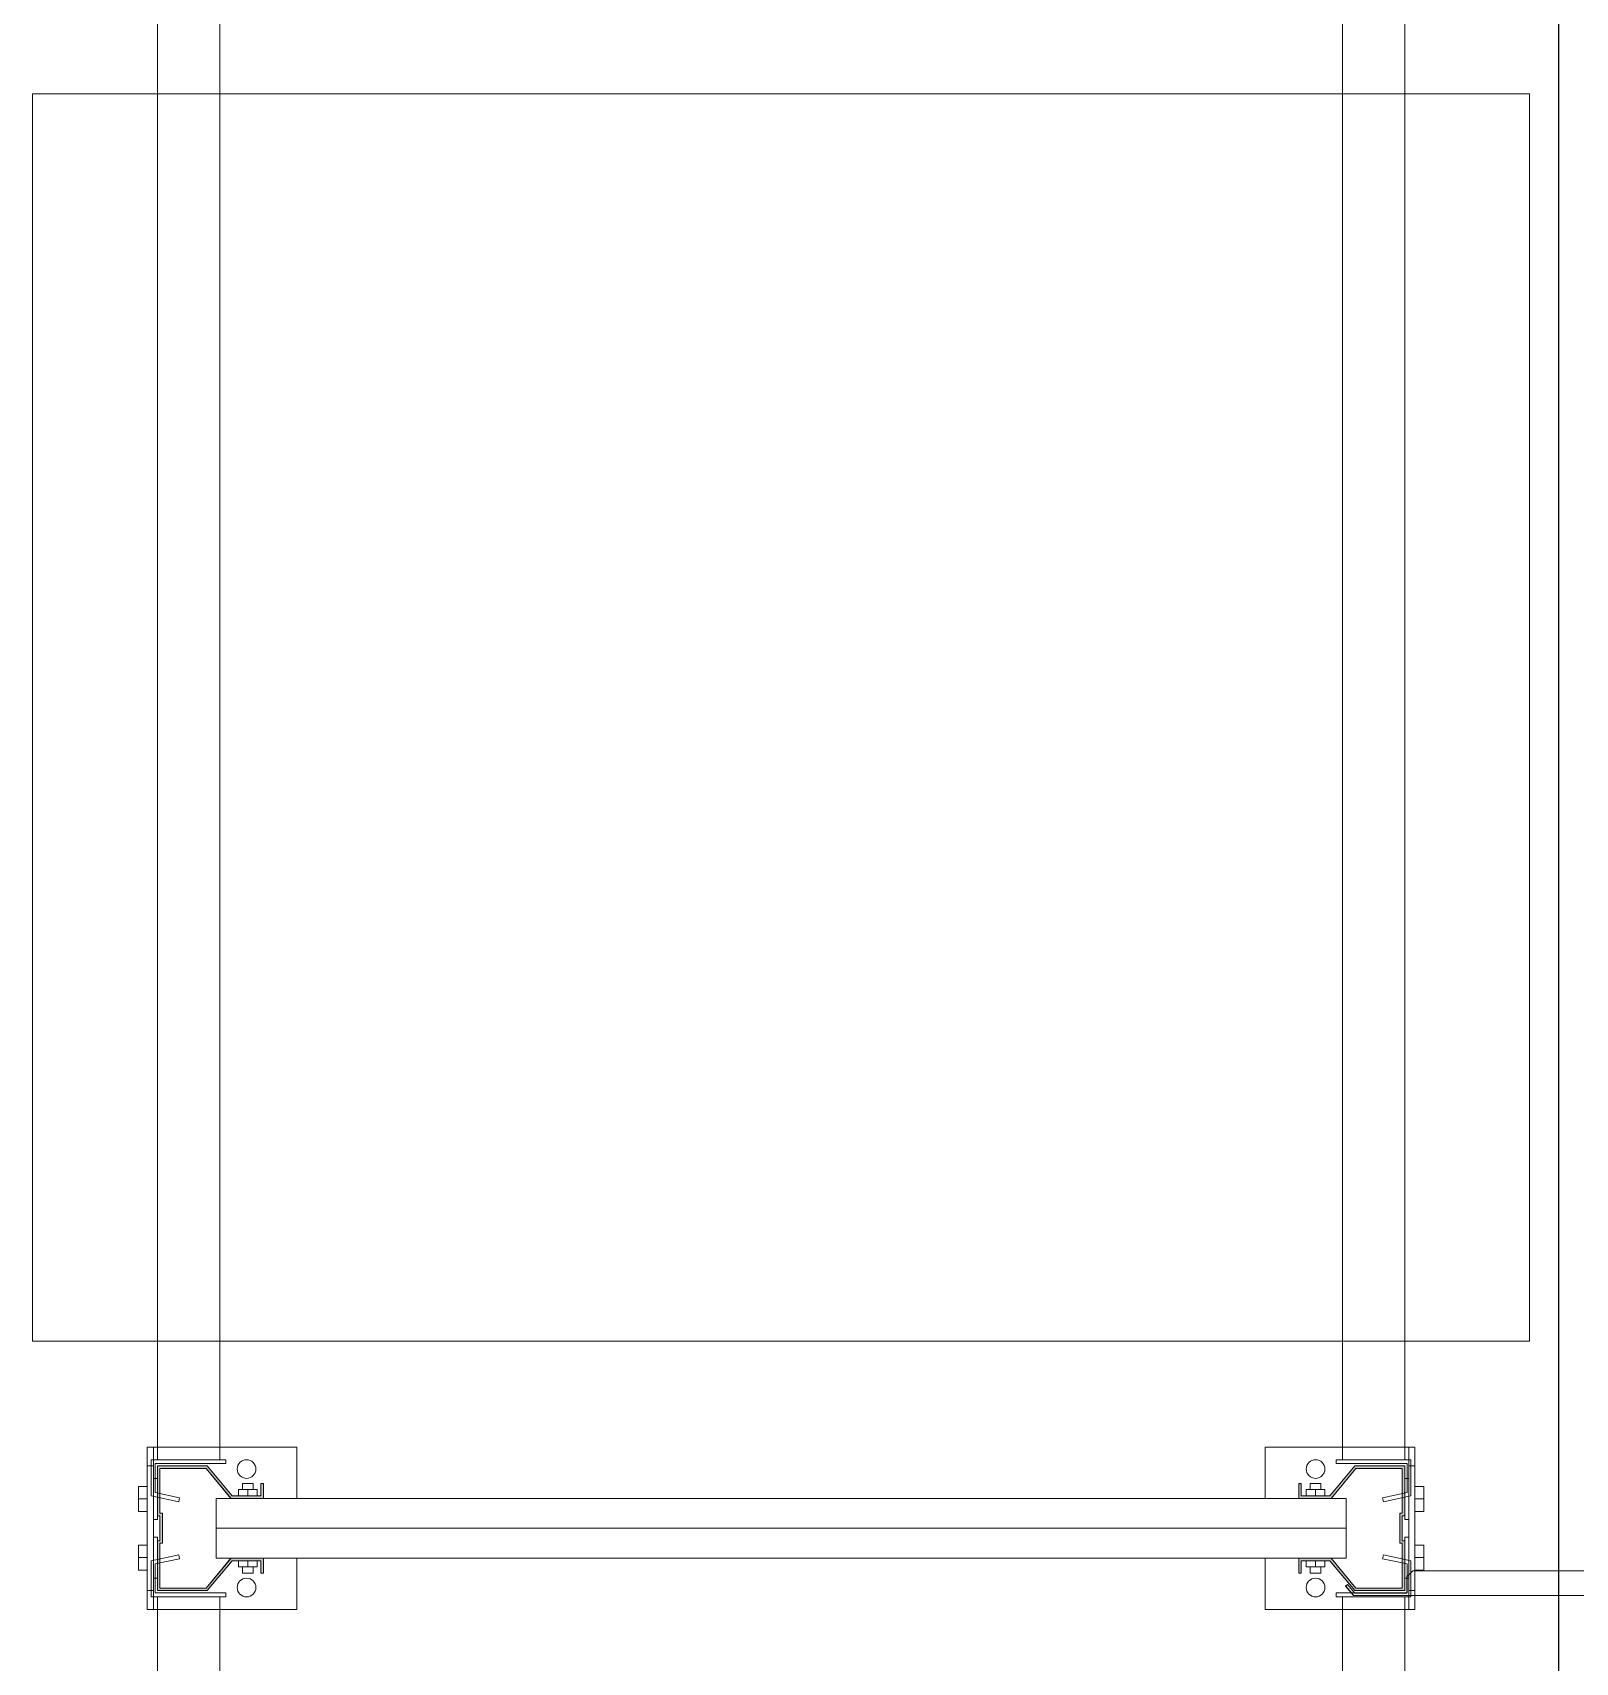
# Model space of a CAD drawing. Header units: metres. Extents: x 0 to 8715937, y -236336 to 216.
# Drawn here: x 157.424 to 158.661, y 65.587 to 66.893 of the extents above; entities that cross this region are included whole.
import ezdxf

# ---------------------------------------------------------------- set-up
doc = ezdxf.new("R2010")
doc.units = ezdxf.units.M
doc.header["$MEASUREMENT"] = 0
doc.linetypes.add('ACAD_ISO10W100', pattern=[18, 12, -3, 0, -3])
for name, color, linetype in [('0-BLOCK-EQUIPAMIENTO', 7, 'Continuous'), ('0-BLOCK-ESTRUCTURA', 7, 'Continuous'), ('AAA BAST', 5, 'Continuous'), ('AAA CONECT', 3, 'Continuous'), ('AAA LARG', 1, 'Continuous'), ('AAA PALLETS', 7, 'Continuous'), ('EJES', 251, 'ACAD_ISO10W100')]:
    doc.layers.add(name, color=color, linetype=linetype)

# ---------------------------------------------------------------- blocks, each defined once
blk = doc.blocks.new('DPM-ESTRUCTURA')
at = {"layer": 'EJES', "ltscale": 0.4}
blk.add_line((70.9278, 41.5801), (70.9278, 112.3301), dxfattribs=at)
blk = doc.blocks.new('1A MODULO D FTE')
at = {"layer": 'AAA BAST', "lineweight": 5}
for points in [[(-2.34, -0.835), (-2.34, -0.833), (-2.35, -0.833), (-2.35, -0.81), (-2.326, -0.79), (-2.326, -0.75), (-2.366, -0.75), (-2.366, -0.752), (-2.386, -0.752), (-2.386, -0.75), (-2.426, -0.75), (-2.426, -0.79), (-2.402, -0.81), (-2.402, -0.833), (-2.412, -0.833), (-2.412, -0.835), (-2.4, -0.835), (-2.4, -0.8091), (-2.424, -0.7891), (-2.424, -0.752), (-2.388, -0.752), (-2.388, -0.754), (-2.364, -0.754), (-2.364, -0.752), (-2.328, -0.752), (-2.328, -0.7891), (-2.352, -0.8091), (-2.352, -0.835)], [(-0.012, -0.835), (-0.012, -0.833), (-0.002, -0.833), (-0.002, -0.81), (-0.026, -0.79), (-0.026, -0.75), (0.014, -0.75), (0.014, -0.752), (0.034, -0.752), (0.034, -0.75), (0.074, -0.75), (0.074, -0.79), (0.05, -0.81), (0.05, -0.833), (0.06, -0.833), (0.06, -0.835), (0.048, -0.835), (0.048, -0.8091), (0.072, -0.7891), (0.072, -0.752), (0.036, -0.752), (0.036, -0.754), (0.012, -0.754), (0.012, -0.752), (-0.024, -0.752), (-0.024, -0.7891), (0, -0.8091), (0, -0.835)], [(-2.34, -1.665), (-2.34, -1.667), (-2.35, -1.667), (-2.35, -1.69), (-2.326, -1.71), (-2.326, -1.75), (-2.366, -1.75), (-2.366, -1.748), (-2.386, -1.748), (-2.386, -1.75), (-2.426, -1.75), (-2.426, -1.71), (-2.402, -1.69), (-2.402, -1.667), (-2.412, -1.667), (-2.412, -1.665), (-2.4, -1.665), (-2.4, -1.6909), (-2.424, -1.7109), (-2.424, -1.748), (-2.388, -1.748), (-2.388, -1.746), (-2.364, -1.746), (-2.364, -1.748), (-2.328, -1.748), (-2.328, -1.7109), (-2.352, -1.6909), (-2.352, -1.665)], [(-0.012, -1.665), (-0.012, -1.667), (-0.002, -1.667), (-0.002, -1.69), (-0.026, -1.71), (-0.026, -1.75), (0.014, -1.75), (0.014, -1.748), (0.034, -1.748), (0.034, -1.75), (0.074, -1.75), (0.074, -1.71), (0.05, -1.69), (0.05, -1.667), (0.06, -1.667), (0.06, -1.665), (0.048, -1.665), (0.048, -1.6909), (0.072, -1.7109), (0.072, -1.748), (0.036, -1.748), (0.036, -1.746), (0.012, -1.746), (0.012, -1.748), (-0.024, -1.748), (-0.024, -1.7109), (0, -1.6909), (0, -1.665)]]:
    blk.add_hatch(color=251, dxfattribs=at).paths.add_polyline_path(points)
at = {"layer": 'AAA BAST', "color": 251, "lineweight": 5}
for p, q in [((-2.426, -0.7418), (-2.441, -0.7418)), ((-2.441, -0.7418), (-2.441, -0.8618)), ((-2.326, -0.7418), (-2.426, -0.7418)), ((-2.426, -0.7418), (-2.426, -0.7468)), ((-2.3895, -0.7348), (-2.4095, -0.7348)), ((-2.4095, -0.7418), (-2.4095, -0.7348)), ((-2.3995, -0.7418), (-2.3995, -0.7348)), ((-2.3895, -0.7418), (-2.3895, -0.7348)), ((-2.3625, -0.7348), (-2.3425, -0.7348)), ((-2.3625, -0.7418), (-2.3625, -0.7348)), ((-2.3525, -0.7418), (-2.3525, -0.7348)), ((-2.3425, -0.7418), (-2.3425, -0.7348)), ((-2.326, -0.7468), (-2.326, -0.7418)), ((-2.311, -0.7418), (-2.326, -0.7418)), ((-2.311, -0.8618), (-2.311, -0.7418)), ((-0.041, -0.8618), (-0.041, -0.7418)), ((-0.041, -0.7418), (-0.026, -0.7418)), ((-0.026, -0.7468), (-0.026, -0.7418)), ((-0.026, -0.7418), (0.074, -0.7418)), ((0.0105, -0.7348), (-0.0095, -0.7348)), ((-0.0095, -0.7418), (-0.0095, -0.7348)), ((0.0005, -0.7418), (0.0005, -0.7348)), ((0.0105, -0.7418), (0.0105, -0.7348)), ((0.0375, -0.7348), (0.0575, -0.7348)), ((0.0375, -0.7418), (0.0375, -0.7348)), ((0.0475, -0.7418), (0.0475, -0.7348)), ((0.0575, -0.7418), (0.0575, -0.7348)), ((0.074, -0.7418), (0.074, -0.7468)), ((0.074, -0.7418), (0.089, -0.7418)), ((0.089, -0.7418), (0.089, -0.8618)), ((-2.426, -0.7468), (-2.441, -0.7468)), ((-2.426, -0.7468), (-2.326, -0.7468)), ((-2.386, -0.75), (-2.426, -0.75)), ((-2.426, -0.75), (-2.426, -0.79)), ((-2.424, -0.752), (-2.424, -0.7891)), ((-2.388, -0.752), (-2.424, -0.752)), ((-2.416, -0.75), (-2.416, -0.7468)), ((-2.416, -0.7468), (-2.383, -0.7468)), ((-2.388, -0.752), (-2.388, -0.754)), ((-2.364, -0.754), (-2.388, -0.754)), ((-2.386, -0.75), (-2.386, -0.752)), ((-2.386, -0.75), (-2.383, -0.75)), ((-2.366, -0.752), (-2.386, -0.752)), ((-2.383, -0.75), (-2.383, -0.7468)), ((-2.369, -0.75), (-2.369, -0.7468)), ((-2.366, -0.75), (-2.369, -0.75)), ((-2.326, -0.75), (-2.366, -0.75)), ((-2.366, -0.75), (-2.366, -0.752)), ((-2.328, -0.752), (-2.364, -0.752)), ((-2.364, -0.752), (-2.364, -0.754)), ((-2.336, -0.75), (-2.336, -0.7468)), ((-2.328, -0.752), (-2.328, -0.7891)), ((-2.326, -0.7468), (-2.311, -0.7468)), ((-2.326, -0.75), (-2.326, -0.79)), ((-0.026, -0.7468), (-0.041, -0.7468)), ((0.074, -0.7468), (-0.026, -0.7468)), ((-0.026, -0.75), (0.014, -0.75)), ((-0.026, -0.75), (-0.026, -0.79)), ((-0.024, -0.752), (-0.024, -0.7891)), ((-0.024, -0.752), (0.012, -0.752)), ((-0.016, -0.75), (-0.016, -0.7468)), ((0.012, -0.752), (0.012, -0.754)), ((0.012, -0.754), (0.036, -0.754)), ((0.014, -0.75), (0.014, -0.752)), ((0.014, -0.75), (0.017, -0.75)), ((0.014, -0.752), (0.034, -0.752)), ((0.017, -0.75), (0.017, -0.7468)), ((0.031, -0.75), (0.031, -0.7468)), ((0.064, -0.7468), (0.031, -0.7468)), ((0.034, -0.75), (0.031, -0.75)), ((0.034, -0.75), (0.074, -0.75)), ((0.034, -0.75), (0.034, -0.752)), ((0.036, -0.752), (0.072, -0.752)), ((0.036, -0.752), (0.036, -0.754)), ((0.064, -0.75), (0.064, -0.7468)), ((0.072, -0.752), (0.072, -0.7891)), ((0.074, -0.7468), (0.089, -0.7468)), ((0.074, -0.75), (0.074, -0.79)), ((-2.426, -0.79), (-2.402, -0.81)), ((-2.424, -0.7891), (-2.4, -0.8091)), ((-2.4, -0.797), (-2.376, -0.797)), ((-2.4, -1.703), (-2.4, -0.797)), ((-2.376, -0.797), (-2.352, -0.797)), ((-2.376, -1.703), (-2.376, -0.797)), ((-2.328, -0.7891), (-2.352, -0.8091)), ((-2.352, -1.703), (-2.352, -0.797)), ((-2.326, -0.79), (-2.35, -0.81)), ((-0.026, -0.79), (-0.002, -0.81)), ((-0.024, -0.7891), (0, -0.8091)), ((0.024, -0.797), (0, -0.797)), ((0, -1.703), (0, -0.797)), ((0.048, -0.797), (0.024, -0.797)), ((0.024, -1.703), (0.024, -0.797)), ((0.072, -0.7891), (0.048, -0.8091)), ((0.048, -1.703), (0.048, -0.797)), ((0.074, -0.79), (0.05, -0.81)), ((-2.402, -0.81), (-2.402, -0.833)), ((-2.4, -0.8091), (-2.4, -0.835)), ((-2.352, -0.8091), (-2.352, -0.835)), ((-2.35, -0.81), (-2.35, -0.833)), ((-0.002, -0.81), (-0.002, -0.833)), ((0, -0.8091), (0, -0.835)), ((0.048, -0.8091), (0.048, -0.835)), ((0.05, -0.81), (0.05, -0.833)), ((-2.402, -0.814), (-2.407, -0.814)), ((-2.407, -0.829), (-2.407, -0.814)), ((-2.402, -0.8215), (-2.407, -0.8215)), ((-2.345, -0.814), (-2.35, -0.814)), ((-2.35, -0.829), (-2.35, -0.814)), ((-2.345, -0.8215), (-2.35, -0.8215)), ((-2.345, -0.829), (-2.345, -0.814)), ((-2.345, -0.8172), (-2.34, -0.8172)), ((-2.34, -0.8257), (-2.34, -0.8172)), ((-0.007, -0.8172), (-0.012, -0.8172)), ((-0.012, -0.8257), (-0.012, -0.8172)), ((-0.007, -0.814), (-0.002, -0.814)), ((-0.007, -0.829), (-0.007, -0.814)), ((-0.007, -0.8215), (-0.002, -0.8215)), ((-0.002, -0.829), (-0.002, -0.814)), ((0.05, -0.814), (0.055, -0.814)), ((0.05, -0.8215), (0.055, -0.8215)), ((0.055, -0.829), (0.055, -0.814)), ((-2.402, -0.833), (-2.412, -0.833)), ((-2.412, -0.833), (-2.412, -0.835)), ((-2.4, -0.835), (-2.412, -0.835)), ((-2.402, -0.829), (-2.407, -0.829)), ((-2.352, -0.835), (-2.34, -0.835)), ((-2.345, -0.829), (-2.35, -0.829)), ((-2.35, -0.833), (-2.34, -0.833)), ((-2.345, -0.8257), (-2.34, -0.8257)), ((-2.34, -0.835), (-2.34, -0.833)), ((-0.007, -0.8257), (-0.012, -0.8257)), ((-0.002, -0.833), (-0.012, -0.833)), ((-0.012, -0.835), (-0.012, -0.833)), ((0, -0.835), (-0.012, -0.835)), ((-0.007, -0.829), (-0.002, -0.829)), ((0.048, -0.835), (0.06, -0.835)), ((0.05, -0.829), (0.055, -0.829)), ((0.05, -0.833), (0.06, -0.833)), ((0.06, -0.833), (0.06, -0.835)), ((-2.441, -0.8618), (-2.4, -0.8618)), ((-2.352, -0.8618), (-2.311, -0.8618)), ((0, -0.8618), (-0.041, -0.8618)), ((0.089, -0.8618), (0.048, -0.8618)), ((-2.441, -1.7582), (-2.441, -1.6382)), ((-2.441, -1.6382), (-2.4, -1.6382)), ((-2.352, -1.6382), (-2.311, -1.6382)), ((-2.311, -1.6382), (-2.311, -1.7582)), ((0, -1.6382), (-0.041, -1.6382)), ((-0.041, -1.6382), (-0.041, -1.7582)), ((0.089, -1.6382), (0.048, -1.6382)), ((0.089, -1.7582), (0.089, -1.6382)), ((-2.4, -1.665), (-2.412, -1.665)), ((-2.412, -1.667), (-2.412, -1.665)), ((-2.402, -1.667), (-2.412, -1.667)), ((-2.402, -1.6699), (-2.407, -1.6699)), ((-2.407, -1.6849), (-2.407, -1.6699)), ((-2.402, -1.69), (-2.402, -1.667)), ((-2.4, -1.6909), (-2.4, -1.665)), ((-2.352, -1.6909), (-2.352, -1.665)), ((-2.352, -1.665), (-2.34, -1.665)), ((-2.35, -1.69), (-2.35, -1.667)), ((-2.35, -1.667), (-2.34, -1.667)), ((-2.345, -1.6699), (-2.35, -1.6699)), ((-2.35, -1.6849), (-2.35, -1.6699)), ((-2.345, -1.6849), (-2.345, -1.6699)), ((-2.34, -1.665), (-2.34, -1.667)), ((0, -1.665), (-0.012, -1.665)), ((-0.012, -1.665), (-0.012, -1.667)), ((-0.002, -1.667), (-0.012, -1.667)), ((-0.007, -1.6699), (-0.002, -1.6699)), ((-0.007, -1.6849), (-0.007, -1.6699)), ((-0.002, -1.69), (-0.002, -1.667)), ((-0.002, -1.6849), (-0.002, -1.6699)), ((0, -1.6909), (0, -1.665)), ((0.048, -1.6909), (0.048, -1.665)), ((0.048, -1.665), (0.06, -1.665)), ((0.05, -1.69), (0.05, -1.667)), ((0.05, -1.667), (0.06, -1.667)), ((0.05, -1.6699), (0.055, -1.6699)), ((0.055, -1.6849), (0.055, -1.6699)), ((0.06, -1.667), (0.06, -1.665)), ((-2.402, -1.6774), (-2.407, -1.6774)), ((-2.402, -1.6849), (-2.407, -1.6849)), ((-2.345, -1.6774), (-2.35, -1.6774)), ((-2.345, -1.6849), (-2.35, -1.6849)), ((-2.345, -1.6732), (-2.34, -1.6732)), ((-2.345, -1.6817), (-2.34, -1.6817)), ((-2.34, -1.6817), (-2.34, -1.6732)), ((-0.007, -1.6732), (-0.012, -1.6732)), ((-0.012, -1.6817), (-0.012, -1.6732)), ((-0.007, -1.6817), (-0.012, -1.6817)), ((-0.007, -1.6774), (-0.002, -1.6774)), ((-0.007, -1.6849), (-0.002, -1.6849)), ((0.05, -1.6774), (0.055, -1.6774)), ((0.05, -1.6849), (0.055, -1.6849)), ((-2.426, -1.71), (-2.402, -1.69)), ((-2.424, -1.7109), (-2.4, -1.6909)), ((-2.328, -1.7109), (-2.352, -1.6909)), ((-2.326, -1.71), (-2.35, -1.69)), ((-0.026, -1.71), (-0.002, -1.69)), ((-0.024, -1.7109), (0, -1.6909)), ((0.072, -1.7109), (0.048, -1.6909)), ((0.074, -1.71), (0.05, -1.69)), ((-2.426, -1.75), (-2.426, -1.71)), ((-2.424, -1.748), (-2.424, -1.7109)), ((-2.4, -1.703), (-2.376, -1.703)), ((-2.376, -1.703), (-2.352, -1.703)), ((-2.328, -1.748), (-2.328, -1.7109)), ((-2.326, -1.75), (-2.326, -1.71)), ((-0.026, -1.75), (-0.026, -1.71)), ((-0.024, -1.748), (-0.024, -1.7109)), ((0.024, -1.703), (0, -1.703)), ((0.048, -1.703), (0.024, -1.703)), ((0.072, -1.748), (0.072, -1.7109)), ((0.074, -1.75), (0.074, -1.71)), ((-2.386, -1.75), (-2.426, -1.75)), ((-2.388, -1.748), (-2.424, -1.748)), ((-2.416, -1.75), (-2.416, -1.7532)), ((-2.388, -1.748), (-2.388, -1.746)), ((-2.364, -1.746), (-2.388, -1.746)), ((-2.366, -1.748), (-2.386, -1.748)), ((-2.386, -1.75), (-2.386, -1.748)), ((-2.386, -1.75), (-2.383, -1.75)), ((-2.383, -1.75), (-2.383, -1.7532)), ((-2.369, -1.75), (-2.369, -1.7532)), ((-2.366, -1.75), (-2.369, -1.75)), ((-2.366, -1.75), (-2.366, -1.748)), ((-2.326, -1.75), (-2.366, -1.75)), ((-2.364, -1.748), (-2.364, -1.746)), ((-2.328, -1.748), (-2.364, -1.748)), ((-2.336, -1.75), (-2.336, -1.7532)), ((-0.026, -1.75), (0.014, -1.75)), ((-0.024, -1.748), (0.012, -1.748)), ((-0.016, -1.75), (-0.016, -1.7532)), ((0.012, -1.748), (0.012, -1.746)), ((0.012, -1.746), (0.036, -1.746)), ((0.014, -1.748), (0.034, -1.748)), ((0.014, -1.75), (0.014, -1.748)), ((0.014, -1.75), (0.017, -1.75)), ((0.017, -1.75), (0.017, -1.7532)), ((0.031, -1.75), (0.031, -1.7532)), ((0.034, -1.75), (0.031, -1.75)), ((0.034, -1.75), (0.034, -1.748)), ((0.034, -1.75), (0.074, -1.75)), ((0.036, -1.748), (0.036, -1.746)), ((0.036, -1.748), (0.072, -1.748)), ((0.064, -1.75), (0.064, -1.7532)), ((-2.426, -1.7532), (-2.441, -1.7532)), ((-2.426, -1.7582), (-2.441, -1.7582)), ((-2.426, -1.7532), (-2.326, -1.7532)), ((-2.426, -1.7582), (-2.426, -1.7532)), ((-2.326, -1.7582), (-2.426, -1.7582)), ((-2.416, -1.7532), (-2.383, -1.7532)), ((-2.4095, -1.7582), (-2.4095, -1.7652)), ((-2.3995, -1.7582), (-2.3995, -1.7652)), ((-2.3895, -1.7582), (-2.3895, -1.7652)), ((-2.3625, -1.7582), (-2.3625, -1.7652)), ((-2.3525, -1.7582), (-2.3525, -1.7652)), ((-2.3425, -1.7582), (-2.3425, -1.7652)), ((-2.326, -1.7532), (-2.326, -1.7582)), ((-2.326, -1.7532), (-2.311, -1.7532)), ((-2.311, -1.7582), (-2.326, -1.7582)), ((-0.026, -1.7532), (-0.041, -1.7532)), ((-0.041, -1.7582), (-0.026, -1.7582)), ((0.074, -1.7532), (-0.026, -1.7532)), ((-0.026, -1.7532), (-0.026, -1.7582)), ((-0.026, -1.7582), (0.074, -1.7582)), ((-0.0095, -1.7582), (-0.0095, -1.7652)), ((0.0005, -1.7582), (0.0005, -1.7652)), ((0.0105, -1.7582), (0.0105, -1.7652)), ((0.064, -1.7532), (0.031, -1.7532)), ((0.0375, -1.7582), (0.0375, -1.7652)), ((0.0475, -1.7582), (0.0475, -1.7652)), ((0.0575, -1.7582), (0.0575, -1.7652)), ((0.074, -1.7582), (0.074, -1.7532)), ((0.074, -1.7532), (0.089, -1.7532)), ((0.074, -1.7582), (0.089, -1.7582)), ((-2.3895, -1.7652), (-2.4095, -1.7652)), ((-2.3625, -1.7652), (-2.3425, -1.7652)), ((0.0105, -1.7652), (-0.0095, -1.7652)), ((0.0375, -1.7652), (0.0575, -1.7652))]:
    blk.add_line(p, q, dxfattribs=at)
for centre in [(-2.4235, -0.8215), (-2.3285, -0.8215), (-0.0235, -0.8215), (0.0715, -0.8215), (-2.4235, -1.6785), (-2.3285, -1.6785), (-0.0235, -1.6785), (0.0715, -1.6785)]:
    blk.add_circle(centre, 0.0075, dxfattribs=at)
at = {"layer": 'AAA CONECT', "color": 251, "lineweight": 5, "ltscale": 0.21}
for p, q in [((-2.43, -0.4591), (-2.43, -0.7909)), ((-0.03, -0.4591), (-0.03, -0.7909)), ((-2.41, -0.5066), (-2.41, -0.7434)), ((-0.01, -0.5066), (-0.01, -0.7434))]:
    blk.add_line(p, q, dxfattribs=at)
at = {"layer": 'AAA CONECT', "color": 251, "lineweight": 5}
for p, q in [((-2.41, -0.7434), (-2.415, -0.7484)), ((-0.01, -0.7434), (-0.015, -0.7484)), ((-2.428, -0.7484), (-2.428, -0.79)), ((-2.428, -0.7484), (-2.415, -0.7484)), ((-0.028, -0.7484), (-0.028, -0.79)), ((-0.028, -0.7484), (-0.015, -0.7484)), ((-2.4223, -0.7973), (-2.43, -0.7909)), ((-2.421, -0.7958), (-2.428, -0.79)), ((-2.4223, -0.7973), (-2.421, -0.7958)), ((-0.0223, -0.7973), (-0.03, -0.7909)), ((-0.021, -0.7958), (-0.028, -0.79)), ((-0.0223, -0.7973), (-0.021, -0.7958))]:
    blk.add_line(p, q, dxfattribs=at)
at = {"layer": 'AAA LARG', "color": 251, "lineweight": 5}
for p, q in [((-2.35, -0.745), (-2.3547, -0.7671)), ((-2.3474, -0.7482), (-2.3516, -0.7678)), ((-2.35, -0.745), (-2.321, -0.745)), ((-2.3242, -0.7482), (-2.3474, -0.7482)), ((-2.3242, -0.805), (-2.3242, -0.7482)), ((-2.321, -0.745), (-2.321, -0.805)), ((-2.321, -0.75), (-0.031, -0.75)), ((-0.002, -0.745), (-0.031, -0.745)), ((-0.031, -0.745), (-0.031, -0.805)), ((-0.0278, -0.805), (-0.0278, -0.7482)), ((-0.0278, -0.7482), (-0.0046, -0.7482)), ((-0.0046, -0.7482), (-0.0004, -0.7678)), ((-0.002, -0.745), (0.0027, -0.7671)), ((-2.3516, -0.7678), (-2.3547, -0.7671)), ((-0.0004, -0.7678), (0.0027, -0.7671)), ((-2.321, -0.805), (-2.3242, -0.805)), ((-2.321, -0.8), (-0.031, -0.8)), ((-0.031, -0.805), (-0.0278, -0.805)), ((-2.321, -1.695), (-2.3242, -1.695)), ((-2.3242, -1.695), (-2.3242, -1.7518)), ((-2.321, -1.755), (-2.321, -1.695)), ((-0.031, -1.755), (-0.031, -1.695)), ((-0.031, -1.695), (-0.0278, -1.695)), ((-0.0278, -1.695), (-0.0278, -1.7518)), ((-2.321, -1.7), (-0.031, -1.7)), ((-2.3516, -1.7322), (-2.3547, -1.7329)), ((-2.35, -1.755), (-2.3547, -1.7329)), ((-2.3474, -1.7518), (-2.3516, -1.7322)), ((-0.0046, -1.7518), (-0.0004, -1.7322)), ((-0.002, -1.755), (0.0027, -1.7329)), ((-0.0004, -1.7322), (0.0027, -1.7329)), ((-2.321, -1.75), (-0.031, -1.75)), ((-2.35, -1.755), (-2.321, -1.755)), ((-2.3242, -1.7518), (-2.3474, -1.7518)), ((-0.002, -1.755), (-0.031, -1.755)), ((-0.0278, -1.7518), (-0.0046, -1.7518))]:
    blk.add_line(p, q, dxfattribs=at)
at = {"layer": 'AAA PALLETS', "color": 251, "lineweight": 5, "ltscale": 0.21}
for p, q in [((-1.226, -0.65), (-2.226, -0.65)), ((-2.226, -0.65), (-2.226, -1.85)), ((-1.226, -1.85), (-1.226, -0.65)), ((-2.226, -1.85), (-1.226, -1.85))]:
    blk.add_line(p, q, dxfattribs=at)
blk = doc.blocks.new('DPM-EQUIPAMIENTO')
at = {"layer": 'AAA BAST', "xscale": -1, "rotation": 270}
for p in [(71.5542, 68.0703), (71.5542, 65.6703)]:
    blk.add_blockref('1A MODULO D FTE', p, dxfattribs=at)

msp = doc.modelspace()

# ---------------------------------------------------------------- hatches: boundary and pattern name
at = {"layer": 'AAA BAST', "lineweight": 5}
for points in [[(157.6092, 65.6583), (157.6072, 65.6583), (157.6072, 65.6683), (157.5842, 65.6683), (157.5642, 65.6443), (157.5242, 65.6443), (157.5242, 65.6843), (157.5262, 65.6843), (157.5262, 65.7043), (157.5242, 65.7043), (157.5242, 65.7443), (157.5642, 65.7443), (157.5842, 65.7203), (157.6072, 65.7203), (157.6072, 65.7303), (157.6092, 65.7303), (157.6092, 65.7183), (157.5832, 65.7183), (157.5632, 65.7423), (157.5262, 65.7423), (157.5262, 65.7063), (157.5282, 65.7063), (157.5282, 65.6823), (157.5262, 65.6823), (157.5262, 65.6463), (157.5632, 65.6463), (157.5832, 65.6703), (157.6092, 65.6703)], [(157.6092, 65.7303), (157.6072, 65.7303), (157.6072, 65.7203), (157.5842, 65.7203), (157.5642, 65.7443), (157.5242, 65.7443), (157.5242, 65.7043), (157.5262, 65.7043), (157.5262, 65.6843), (157.5242, 65.6843), (157.5242, 65.6443), (157.5642, 65.6443), (157.5842, 65.6683), (157.6072, 65.6683), (157.6072, 65.6583), (157.6092, 65.6583), (157.6092, 65.6703), (157.5832, 65.6703), (157.5632, 65.6463), (157.5262, 65.6463), (157.5262, 65.6823), (157.5282, 65.6823), (157.5282, 65.7063), (157.5262, 65.7063), (157.5262, 65.7423), (157.5632, 65.7423), (157.5832, 65.7183), (157.6092, 65.7183)], [(158.4392, 65.6583), (158.4412, 65.6583), (158.4412, 65.6683), (158.4642, 65.6683), (158.4842, 65.6443), (158.5242, 65.6443), (158.5242, 65.6843), (158.5222, 65.6843), (158.5222, 65.7043), (158.5242, 65.7043), (158.5242, 65.7443), (158.4842, 65.7443), (158.4642, 65.7203), (158.4412, 65.7203), (158.4412, 65.7303), (158.4392, 65.7303), (158.4392, 65.7183), (158.4651, 65.7183), (158.4851, 65.7423), (158.5222, 65.7423), (158.5222, 65.7063), (158.5202, 65.7063), (158.5202, 65.6823), (158.5222, 65.6823), (158.5222, 65.6463), (158.4851, 65.6463), (158.4651, 65.6703), (158.4392, 65.6703)], [(158.4392, 65.7303), (158.4412, 65.7303), (158.4412, 65.7203), (158.4642, 65.7203), (158.4842, 65.7443), (158.5242, 65.7443), (158.5242, 65.7043), (158.5222, 65.7043), (158.5222, 65.6843), (158.5242, 65.6843), (158.5242, 65.6443), (158.4842, 65.6443), (158.4642, 65.6683), (158.4412, 65.6683), (158.4412, 65.6583), (158.4392, 65.6583), (158.4392, 65.6703), (158.4651, 65.6703), (158.4851, 65.6463), (158.5222, 65.6463), (158.5222, 65.6823), (158.5202, 65.6823), (158.5202, 65.7063), (158.5222, 65.7063), (158.5222, 65.7423), (158.4851, 65.7423), (158.4651, 65.7183), (158.4392, 65.7183)]]:
    msp.add_hatch(color=251, dxfattribs=at).paths.add_polyline_path(points)

# ---------------------------------------------------------------- linework, layer by layer
at = {"layer": 'AAA BAST', "color": 251, "lineweight": 5}
for p, q in [((157.516, 65.7443), (157.516, 65.7593)), ((157.516, 65.7593), (157.636, 65.7593)), ((157.636, 65.7593), (157.516, 65.7593)), ((157.516, 65.7593), (157.516, 65.7443)), ((157.521, 65.7443), (157.521, 65.7593)), ((157.521, 65.7443), (157.521, 65.7593)), ((157.636, 65.7593), (157.636, 65.7183)), ((157.636, 65.7183), (157.636, 65.7593)), ((158.5324, 65.7593), (158.4124, 65.7593)), ((158.4124, 65.7593), (158.4124, 65.7183)), ((158.4124, 65.7183), (158.4124, 65.7593)), ((158.4124, 65.7593), (158.5324, 65.7593)), ((158.5274, 65.7443), (158.5274, 65.7593)), ((158.5274, 65.7443), (158.5274, 65.7593)), ((158.5324, 65.7443), (158.5324, 65.7593)), ((158.5324, 65.7593), (158.5324, 65.7443)), ((157.516, 65.6443), (157.516, 65.7443)), ((157.516, 65.7443), (157.521, 65.7443)), ((157.521, 65.7443), (157.516, 65.7443)), ((157.516, 65.7443), (157.516, 65.6443)), ((157.521, 65.7443), (157.521, 65.6443)), ((157.521, 65.6443), (157.521, 65.7443)), ((157.5242, 65.7043), (157.5242, 65.7443)), ((157.5242, 65.7443), (157.5642, 65.7443)), ((157.5242, 65.7443), (157.5242, 65.7043)), ((157.5242, 65.7443), (157.5642, 65.7443)), ((157.5262, 65.7423), (157.5632, 65.7423)), ((157.5262, 65.7063), (157.5262, 65.7423)), ((157.5262, 65.7423), (157.5632, 65.7423)), ((157.5262, 65.7423), (157.5262, 65.7063)), ((157.5632, 65.7423), (157.5832, 65.7183)), ((157.5632, 65.7423), (157.5832, 65.7183)), ((157.5642, 65.7443), (157.5842, 65.7203)), ((157.5642, 65.7443), (157.5842, 65.7203)), ((158.4842, 65.7443), (158.4642, 65.7203)), ((158.4842, 65.7443), (158.4642, 65.7203)), ((158.4851, 65.7423), (158.4651, 65.7183)), ((158.4851, 65.7423), (158.4651, 65.7183)), ((158.5242, 65.7443), (158.4842, 65.7443)), ((158.5242, 65.7443), (158.4842, 65.7443)), ((158.5222, 65.7423), (158.4851, 65.7423)), ((158.5222, 65.7423), (158.4851, 65.7423)), ((158.5222, 65.7063), (158.5222, 65.7423)), ((158.5222, 65.7423), (158.5222, 65.7063)), ((158.5242, 65.7043), (158.5242, 65.7443)), ((158.5242, 65.7443), (158.5242, 65.7043)), ((158.5274, 65.7443), (158.5274, 65.6443)), ((158.5324, 65.7443), (158.5274, 65.7443)), ((158.5274, 65.6443), (158.5274, 65.7443)), ((158.5274, 65.7443), (158.5324, 65.7443)), ((158.5324, 65.6443), (158.5324, 65.7443)), ((158.5324, 65.7443), (158.5324, 65.6443)), ((157.509, 65.7078), (157.509, 65.7278)), ((157.516, 65.7278), (157.509, 65.7278)), ((157.509, 65.7078), (157.509, 65.7278)), ((157.516, 65.7278), (157.509, 65.7278)), ((157.5242, 65.7343), (157.521, 65.7343)), ((157.521, 65.7343), (157.521, 65.7013)), ((157.5242, 65.7343), (157.521, 65.7343)), ((157.5892, 65.7203), (157.5892, 65.7253)), ((157.5892, 65.7253), (157.6042, 65.7253)), ((157.5892, 65.7253), (157.5892, 65.7203)), ((157.5892, 65.7253), (157.6042, 65.7253)), ((157.5925, 65.7253), (157.5925, 65.7303)), ((157.5925, 65.7303), (157.601, 65.7303)), ((157.5967, 65.7203), (157.5967, 65.7253)), ((157.5967, 65.7253), (157.5967, 65.7203)), ((157.601, 65.7253), (157.601, 65.7303)), ((157.6042, 65.7203), (157.6042, 65.7253)), ((157.6042, 65.7253), (157.6042, 65.7203)), ((157.6072, 65.7203), (157.6072, 65.7303)), ((157.6072, 65.7303), (157.6092, 65.7303)), ((157.6072, 65.7203), (157.6072, 65.7303)), ((157.6092, 65.7303), (157.6072, 65.7303)), ((157.6092, 65.7183), (157.6092, 65.7303)), ((157.6092, 65.7183), (157.6092, 65.7303)), ((158.4392, 65.7183), (158.4392, 65.7303)), ((158.4412, 65.7303), (158.4392, 65.7303)), ((158.4392, 65.7183), (158.4392, 65.7303)), ((158.4392, 65.7303), (158.4412, 65.7303)), ((158.4412, 65.7203), (158.4412, 65.7303)), ((158.4412, 65.7203), (158.4412, 65.7303)), ((158.4452, 65.7203), (158.4452, 65.7253)), ((158.4452, 65.7253), (158.4602, 65.7253)), ((158.4452, 65.7253), (158.4452, 65.7203)), ((158.4452, 65.7253), (158.4602, 65.7253)), ((158.4484, 65.7253), (158.4484, 65.7303)), ((158.4484, 65.7303), (158.4569, 65.7303)), ((158.4527, 65.7203), (158.4527, 65.7253)), ((158.4527, 65.7253), (158.4527, 65.7203)), ((158.4569, 65.7253), (158.4569, 65.7303)), ((158.4602, 65.7203), (158.4602, 65.7253)), ((158.4602, 65.7253), (158.4602, 65.7203)), ((158.5242, 65.7343), (158.5274, 65.7343)), ((158.5242, 65.7343), (158.5274, 65.7343)), ((158.5274, 65.7343), (158.5274, 65.7013)), ((158.5324, 65.7278), (158.5394, 65.7278)), ((158.5324, 65.7278), (158.5394, 65.7278)), ((158.5394, 65.7078), (158.5394, 65.7278)), ((158.5394, 65.7078), (158.5394, 65.7278)), ((157.516, 65.7178), (157.509, 65.7178)), ((157.516, 65.7178), (157.509, 65.7178)), ((157.5712, 65.7183), (157.5712, 65.6943)), ((157.5712, 65.7183), (158.4771, 65.7183)), ((157.5712, 65.6943), (157.5712, 65.7183)), ((157.5712, 65.7183), (158.4771, 65.7183)), ((157.5832, 65.7183), (157.6092, 65.7183)), ((157.5832, 65.7183), (157.6092, 65.7183)), ((157.5842, 65.7203), (157.6072, 65.7203)), ((157.5842, 65.7203), (157.6072, 65.7203)), ((157.5892, 65.7203), (157.6042, 65.7203)), ((158.4651, 65.7183), (158.4392, 65.7183)), ((158.4651, 65.7183), (158.4392, 65.7183)), ((158.4642, 65.7203), (158.4412, 65.7203)), ((158.4642, 65.7203), (158.4412, 65.7203)), ((158.4452, 65.7203), (158.4602, 65.7203)), ((158.4771, 65.7183), (158.4771, 65.6943)), ((158.4771, 65.6943), (158.4771, 65.7183)), ((158.5324, 65.7178), (158.5394, 65.7178)), ((158.5324, 65.7178), (158.5394, 65.7178)), ((157.516, 65.7078), (157.509, 65.7078)), ((157.516, 65.7078), (157.509, 65.7078)), ((157.5242, 65.7013), (157.521, 65.7013)), ((157.5242, 65.7013), (157.521, 65.7013)), ((157.5242, 65.7043), (157.5262, 65.7043)), ((157.5242, 65.7043), (157.5242, 65.7013)), ((157.5242, 65.7043), (157.5262, 65.7043)), ((157.5242, 65.7043), (157.5242, 65.7013)), ((157.5262, 65.7063), (157.5282, 65.7063)), ((157.5262, 65.7063), (157.5282, 65.7063)), ((157.5262, 65.6843), (157.5262, 65.7043)), ((157.5262, 65.7043), (157.5262, 65.6843)), ((157.5282, 65.6823), (157.5282, 65.7063)), ((157.5282, 65.7063), (157.5282, 65.6823)), ((158.5222, 65.7063), (158.5202, 65.7063)), ((158.5202, 65.6823), (158.5202, 65.7063)), ((158.5222, 65.7063), (158.5202, 65.7063)), ((158.5202, 65.7063), (158.5202, 65.6823)), ((158.5222, 65.6843), (158.5222, 65.7043)), ((158.5242, 65.7043), (158.5222, 65.7043)), ((158.5222, 65.7043), (158.5222, 65.6843)), ((158.5242, 65.7043), (158.5222, 65.7043)), ((158.5242, 65.7043), (158.5242, 65.7013)), ((158.5242, 65.7043), (158.5242, 65.7013)), ((158.5242, 65.7013), (158.5274, 65.7013)), ((158.5242, 65.7013), (158.5274, 65.7013)), ((158.5324, 65.7078), (158.5394, 65.7078)), ((158.5324, 65.7078), (158.5394, 65.7078)), ((157.5242, 65.6873), (157.521, 65.6873)), ((157.5242, 65.6873), (157.521, 65.6873)), ((157.521, 65.6543), (157.521, 65.6873)), ((157.5242, 65.6843), (157.5242, 65.6873)), ((157.5242, 65.6843), (157.5242, 65.6873)), ((157.5242, 65.6443), (157.5242, 65.6843)), ((157.5242, 65.6843), (157.5262, 65.6843)), ((157.5242, 65.6843), (157.5242, 65.6443)), ((157.5242, 65.6843), (157.5262, 65.6843)), ((157.5712, 65.6943), (157.5712, 65.6703)), ((157.5712, 65.6943), (158.4771, 65.6943)), ((157.5712, 65.6703), (157.5712, 65.6943)), ((157.5712, 65.6943), (158.4771, 65.6943)), ((158.4771, 65.6943), (158.4771, 65.6703)), ((158.4771, 65.6703), (158.4771, 65.6943)), ((158.5242, 65.6843), (158.5222, 65.6843)), ((158.5242, 65.6843), (158.5222, 65.6843)), ((158.5242, 65.6873), (158.5274, 65.6873)), ((158.5242, 65.6843), (158.5242, 65.6873)), ((158.5242, 65.6873), (158.5274, 65.6873)), ((158.5242, 65.6843), (158.5242, 65.6873)), ((158.5242, 65.6443), (158.5242, 65.6843)), ((158.5242, 65.6843), (158.5242, 65.6443)), ((158.5274, 65.6543), (158.5274, 65.6873)), ((157.509, 65.6808), (157.509, 65.6608)), ((157.516, 65.6808), (157.509, 65.6808)), ((157.509, 65.6808), (157.509, 65.6608)), ((157.516, 65.6808), (157.509, 65.6808)), ((157.5262, 65.6463), (157.5262, 65.6823)), ((157.5262, 65.6823), (157.5282, 65.6823)), ((157.5262, 65.6823), (157.5262, 65.6463)), ((157.5262, 65.6823), (157.5282, 65.6823)), ((158.5222, 65.6823), (158.5202, 65.6823)), ((158.5222, 65.6823), (158.5202, 65.6823)), ((158.5222, 65.6463), (158.5222, 65.6823)), ((158.5222, 65.6823), (158.5222, 65.6463)), ((158.5324, 65.6808), (158.5394, 65.6808)), ((158.5324, 65.6808), (158.5394, 65.6808)), ((158.5394, 65.6808), (158.5394, 65.6608)), ((158.5394, 65.6808), (158.5394, 65.6608)), ((157.516, 65.6708), (157.509, 65.6708)), ((157.516, 65.6708), (157.509, 65.6708)), ((157.516, 65.6608), (157.509, 65.6608)), ((157.516, 65.6608), (157.509, 65.6608)), ((157.5632, 65.6463), (157.5832, 65.6703)), ((157.5632, 65.6463), (157.5832, 65.6703)), ((157.5642, 65.6443), (157.5842, 65.6683)), ((157.5642, 65.6443), (157.5842, 65.6683)), ((157.5712, 65.6703), (158.4771, 65.6703)), ((157.5712, 65.6703), (158.4771, 65.6703)), ((157.5832, 65.6703), (157.6092, 65.6703)), ((157.5832, 65.6703), (157.6092, 65.6703)), ((157.5842, 65.6683), (157.6072, 65.6683)), ((157.5842, 65.6683), (157.6072, 65.6683)), ((157.5892, 65.6633), (157.5892, 65.6683)), ((157.5892, 65.6683), (157.6042, 65.6683)), ((157.5892, 65.6683), (157.5892, 65.6633)), ((157.5892, 65.6633), (157.6042, 65.6633)), ((157.5892, 65.6633), (157.6042, 65.6633)), ((157.5925, 65.6633), (157.5925, 65.6583)), ((157.5925, 65.6583), (157.601, 65.6583)), ((157.5967, 65.6633), (157.5967, 65.6683)), ((157.5967, 65.6683), (157.5967, 65.6633)), ((157.601, 65.6633), (157.601, 65.6583)), ((157.6042, 65.6633), (157.6042, 65.6683)), ((157.6042, 65.6683), (157.6042, 65.6633)), ((157.6072, 65.6683), (157.6072, 65.6583)), ((157.6072, 65.6683), (157.6072, 65.6583)), ((157.6092, 65.6583), (157.6072, 65.6583)), ((157.6072, 65.6583), (157.6092, 65.6583)), ((157.6092, 65.6703), (157.6092, 65.6583)), ((157.6092, 65.6703), (157.6092, 65.6583)), ((157.636, 65.6703), (157.636, 65.6293)), ((157.636, 65.6293), (157.636, 65.6703)), ((158.4124, 65.6703), (158.4124, 65.6293)), ((158.4124, 65.6293), (158.4124, 65.6703)), ((158.4651, 65.6703), (158.4392, 65.6703)), ((158.4392, 65.6703), (158.4392, 65.6583)), ((158.4651, 65.6703), (158.4392, 65.6703)), ((158.4392, 65.6703), (158.4392, 65.6583)), ((158.4392, 65.6583), (158.4412, 65.6583)), ((158.4412, 65.6583), (158.4392, 65.6583)), ((158.4642, 65.6683), (158.4412, 65.6683)), ((158.4412, 65.6683), (158.4412, 65.6583)), ((158.4642, 65.6683), (158.4412, 65.6683)), ((158.4412, 65.6683), (158.4412, 65.6583)), ((158.4452, 65.6633), (158.4452, 65.6683)), ((158.4452, 65.6683), (158.4602, 65.6683)), ((158.4452, 65.6683), (158.4452, 65.6633)), ((158.4452, 65.6633), (158.4602, 65.6633)), ((158.4452, 65.6633), (158.4602, 65.6633)), ((158.4484, 65.6633), (158.4484, 65.6583)), ((158.4484, 65.6583), (158.4569, 65.6583)), ((158.4527, 65.6633), (158.4527, 65.6683)), ((158.4527, 65.6683), (158.4527, 65.6633)), ((158.4569, 65.6633), (158.4569, 65.6583)), ((158.4602, 65.6633), (158.4602, 65.6683)), ((158.4602, 65.6683), (158.4602, 65.6633)), ((158.4842, 65.6443), (158.4642, 65.6683)), ((158.4842, 65.6443), (158.4642, 65.6683)), ((158.4851, 65.6463), (158.4651, 65.6703)), ((158.4851, 65.6463), (158.4651, 65.6703)), ((158.5324, 65.6708), (158.5394, 65.6708)), ((158.5324, 65.6708), (158.5394, 65.6708)), ((158.5324, 65.6608), (158.5394, 65.6608)), ((158.5324, 65.6608), (158.5394, 65.6608)), ((157.5242, 65.6543), (157.521, 65.6543)), ((157.5242, 65.6543), (157.521, 65.6543)), ((157.5262, 65.6463), (157.5632, 65.6463)), ((157.5262, 65.6463), (157.5632, 65.6463)), ((158.5222, 65.6463), (158.4851, 65.6463)), ((158.5222, 65.6463), (158.4851, 65.6463)), ((158.5242, 65.6543), (158.5274, 65.6543)), ((158.5242, 65.6543), (158.5274, 65.6543)), ((157.521, 65.6443), (157.516, 65.6443)), ((157.516, 65.6293), (157.516, 65.6443)), ((157.516, 65.6443), (157.521, 65.6443)), ((157.516, 65.6443), (157.516, 65.6293)), ((157.521, 65.6443), (157.521, 65.6293)), ((157.521, 65.6443), (157.521, 65.6293)), ((157.5242, 65.6443), (157.5642, 65.6443)), ((157.5242, 65.6443), (157.5642, 65.6443)), ((158.5242, 65.6443), (158.4842, 65.6443)), ((158.5242, 65.6443), (158.4842, 65.6443)), ((158.5274, 65.6443), (158.5324, 65.6443)), ((158.5274, 65.6443), (158.5274, 65.6293)), ((158.5324, 65.6443), (158.5274, 65.6443)), ((158.5274, 65.6443), (158.5274, 65.6293)), ((158.5324, 65.6293), (158.5324, 65.6443)), ((158.5324, 65.6443), (158.5324, 65.6293)), ((157.636, 65.6293), (157.516, 65.6293)), ((157.516, 65.6293), (157.636, 65.6293)), ((158.4124, 65.6293), (158.5324, 65.6293)), ((158.5324, 65.6293), (158.4124, 65.6293))]:
    msp.add_line(p, q, dxfattribs=at)
for centre in [(157.5957, 65.7418), (157.5957, 65.7418), (158.4527, 65.7418), (158.4527, 65.7418), (157.5957, 65.6468), (157.5957, 65.6468), (158.4527, 65.6468), (158.4527, 65.6468)]:
    msp.add_circle(centre, 0.0075, dxfattribs=at)
at = {"layer": 'AAA CONECT', "color": 251, "lineweight": 5}
for p, q in [((158.5308, 65.6603), (158.5258, 65.6553)), ((158.5308, 65.6603), (158.5258, 65.6553)), ((158.4768, 65.648), (158.4784, 65.6492)), ((158.4768, 65.648), (158.4784, 65.6492)), ((158.4768, 65.648), (158.4832, 65.6403)), ((158.4768, 65.648), (158.4832, 65.6403)), ((158.4784, 65.6492), (158.4842, 65.6423)), ((158.4784, 65.6492), (158.4842, 65.6423)), ((158.5258, 65.6423), (158.5258, 65.6553)), ((158.5258, 65.6423), (158.5258, 65.6553)), ((158.5258, 65.6423), (158.4842, 65.6423)), ((158.5258, 65.6423), (158.4842, 65.6423))]:
    msp.add_line(p, q, dxfattribs=at)
at = {"layer": 'AAA CONECT', "color": 251, "lineweight": 5, "ltscale": 0.21}
for p, q in [((158.7676, 65.6603), (158.5308, 65.6603)), ((158.7676, 65.6603), (158.5308, 65.6603)), ((158.8151, 65.6403), (158.4832, 65.6403)), ((158.8151, 65.6403), (158.4832, 65.6403))]:
    msp.add_line(p, q, dxfattribs=at)
at = {"layer": 'AAA LARG', "color": 251, "lineweight": 5}
for p, q in [((157.5242, 65.7493), (157.5242, 68.0393)), ((157.5742, 65.7493), (157.5742, 68.0393)), ((158.4742, 65.7493), (158.4742, 68.0393)), ((158.5242, 65.7493), (158.5242, 68.0393)), ((157.5192, 65.7203), (157.5192, 65.7493)), ((157.5192, 65.7493), (157.5792, 65.7493)), ((157.5792, 65.7461), (157.5224, 65.7461)), ((157.5224, 65.7461), (157.5224, 65.7229)), ((157.5792, 65.7493), (157.5792, 65.7461)), ((158.5292, 65.7493), (158.4692, 65.7493)), ((158.4692, 65.7493), (158.4692, 65.7461)), ((158.4692, 65.7461), (158.526, 65.7461)), ((158.526, 65.7461), (158.526, 65.7229)), ((158.5292, 65.7203), (158.5292, 65.7493)), ((157.5192, 65.7203), (157.5413, 65.7156)), ((157.5224, 65.7229), (157.5419, 65.7187)), ((157.5419, 65.7187), (157.5413, 65.7156)), ((158.526, 65.7229), (158.5064, 65.7187)), ((158.5064, 65.7187), (158.5071, 65.7156)), ((158.5292, 65.7203), (158.5071, 65.7156)), ((157.5192, 65.6683), (157.5413, 65.673)), ((157.5419, 65.6698), (157.5413, 65.673)), ((158.5064, 65.6698), (158.5071, 65.673)), ((158.5292, 65.6683), (158.5071, 65.673)), ((157.5192, 65.6683), (157.5192, 65.6393)), ((157.5224, 65.6657), (157.5419, 65.6698)), ((157.5224, 65.6425), (157.5224, 65.6657)), ((158.526, 65.6657), (158.5064, 65.6698)), ((158.526, 65.6425), (158.526, 65.6657)), ((158.5292, 65.6683), (158.5292, 65.6393)), ((157.5192, 65.6393), (157.5792, 65.6393)), ((157.5792, 65.6425), (157.5224, 65.6425)), ((157.5242, 63.3493), (157.5242, 65.6393)), ((157.5742, 63.3493), (157.5742, 65.6393)), ((157.5792, 65.6393), (157.5792, 65.6425)), ((158.4692, 65.6393), (158.4692, 65.6425)), ((158.4692, 65.6425), (158.526, 65.6425)), ((158.5292, 65.6393), (158.4692, 65.6393)), ((158.4742, 63.3493), (158.4742, 65.6393)), ((158.5242, 63.3493), (158.5242, 65.6393))]:
    msp.add_line(p, q, dxfattribs=at)
at = {"layer": 'AAA PALLETS', "color": 251, "lineweight": 5, "ltscale": 0.21}
for p, q in [((157.4242, 65.8443), (157.4242, 66.8443)), ((157.4242, 66.8443), (158.6242, 66.8443)), ((158.6242, 66.8443), (158.6242, 65.8443)), ((158.6242, 65.8443), (157.4242, 65.8443))]:
    msp.add_line(p, q, dxfattribs=at)

# ---------------------------------------------------------------- block references
at = {"layer": '0-BLOCK-EQUIPAMIENTO'}
msp.add_blockref('DPM-EQUIPAMIENTO', (87.72, 0), dxfattribs=at)
at = {"layer": '0-BLOCK-ESTRUCTURA', "ltscale": 0.1}
msp.add_blockref('DPM-ESTRUCTURA', (87.72, 0), dxfattribs=at)

doc.saveas('drawing.dxf')
